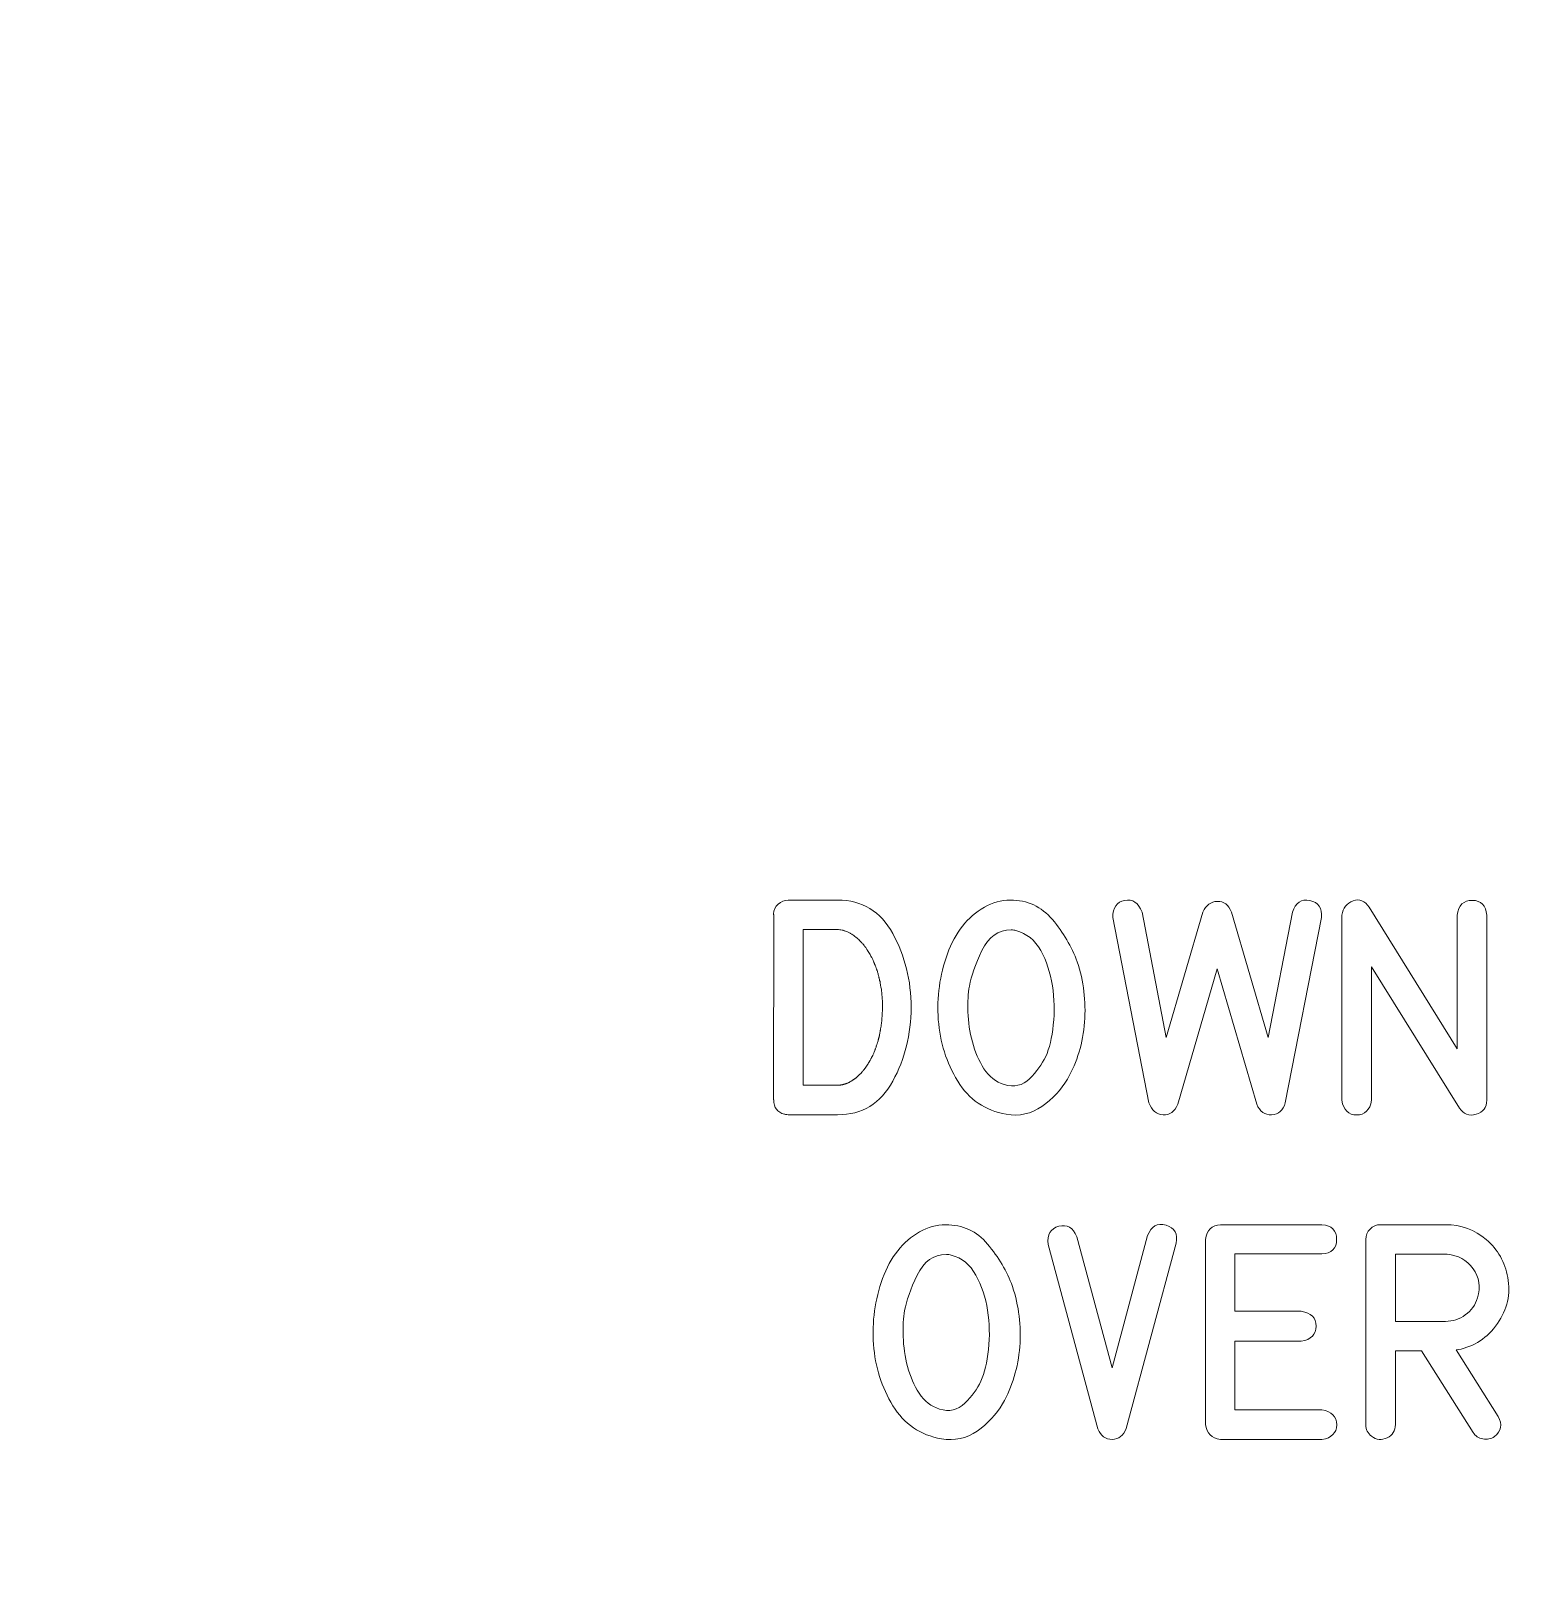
# Model space of a CAD drawing. Header units: millimetres. Extents: x -767 to 123, y -199 to 166.
# Drawn here: x -199.94 to -175.57, y 40.85 to 66.51 of the extents above; entities that cross this region are included whole.
import ezdxf

# ---------------------------------------------------------------- set-up
doc = ezdxf.new("R2010")
doc.units = ezdxf.units.MM
doc.header["$MEASUREMENT"] = 0
doc.layers.add('Cut', color=7, linetype='Continuous')
doc.layers.add('Engrave', color=7, linetype='Continuous', plot=False)

msp = doc.modelspace()

# ---------------------------------------------------------------- linework, layer by layer
at = {"layer": 'Cut', "color": 250, "lineweight": 9}
msp.add_open_spline([(-241.4198, -104.2661), (-241.4198, -104.2661), (-163.9194, -104.2661), (-163.9194, -104.2661), (-163.9194, -104.2661), (-163.3694, -104.2661), (-162.9194, -103.8161), (-162.9194, -103.2661), (-162.9194, -103.2661), (-162.9194, -103.2661), (-162.9194, -99.2698), (-162.9194, -99.2698), (-162.9194, -99.2698), (-162.9194, -99.2686), (-162.9194, -99.2673), (-162.9194, -99.2661), (-162.9194, -99.2661), (-162.9194, -95.9529), (-160.233, -93.2661), (-156.92, -93.2661), (-156.92, -93.2661), (-156.92, -93.2661), (-152.9193, -93.2661), (-152.9193, -93.2661), (-152.9193, -93.2661), (-152.3788, -93.2661), (-151.9348, -92.8314), (-151.9197, -92.2944), (-151.9197, -92.2944), (-151.9197, -92.2944), (-151.9197, 92.851), (-151.9197, 92.851), (-151.9197, 92.851), (-151.929, 93.3931), (-152.3752, 93.8339), (-152.9195, 93.8339), (-152.9195, 93.8339), (-152.9195, 93.8339), (-156.9202, 93.8339), (-156.9202, 93.8339), (-156.9202, 93.8339), (-160.2332, 93.8339), (-162.9196, 96.5207), (-162.9196, 99.8339), (-162.9196, 99.8339), (-162.9196, 99.8351), (-162.9196, 99.8364), (-162.9196, 99.8376), (-162.9196, 99.8376), (-162.9196, 99.8376), (-162.9196, 103.8339), (-162.9196, 103.8339), (-162.9196, 103.8339), (-162.9196, 104.3839), (-163.3696, 104.8339), (-163.9196, 104.8339), (-163.9196, 104.8339), (-163.9196, 104.8339), (-235.6707, 104.8339), (-235.6707, 104.8339), (-235.6707, 104.8339), (-235.6707, 104.8339), (-249.7831, 75.5521), (-249.7831, 75.5521), (-249.7831, 75.5521), (-250.0116, 75.0799), (-249.8319, 74.5112), (-249.3852, 74.2518), (-249.3852, 74.2518), (-249.3852, 74.2518), (-245.9261, 72.5781), (-245.9261, 72.5781), (-245.9261, 72.5781), (-243.8574, 71.6313), (-242.4199, 69.5429), (-242.42, 67.1193), (-242.42, 67.1193), (-242.419, 63.8066), (-245.1066, 61.1193), (-248.4201, 61.1193), (-248.4201, 61.1193), (-248.4201, 61.1193), (-252.4199, 61.1193), (-252.4199, 61.1193), (-252.4199, 61.1193), (-252.9699, 61.1193), (-253.4199, 60.6693), (-253.4199, 60.1193), (-253.4199, 60.1193), (-253.4199, 60.1193), (-253.4199, -92.2661), (-253.4199, -92.2661), (-253.4199, -92.2661), (-253.4199, -92.8161), (-252.9699, -93.2661), (-252.4199, -93.2661), (-252.4199, -93.2661), (-252.4199, -93.2661), (-248.4192, -93.2661), (-248.4192, -93.2661), (-248.4192, -93.2661), (-245.1062, -93.2661), (-242.4198, -95.9529), (-242.4198, -99.2661), (-242.4198, -99.2661), (-242.4198, -99.2673), (-242.4198, -99.2686), (-242.4198, -99.2698), (-242.4198, -99.2698), (-242.4198, -99.2698), (-242.4198, -103.2661), (-242.4198, -103.2661), (-242.4198, -103.2661), (-242.4198, -103.8161), (-241.9698, -104.2661), (-241.4198, -104.2661)], degree=3, knots=[0, 0, 0, 0, 0.0333333, 0.0333333, 0.0333333, 0.0333333, 0.0666667, 0.0666667, 0.0666667, 0.0666667, 0.1, 0.1, 0.1, 0.1, 0.1333333, 0.1333333, 0.1333333, 0.1333333, 0.1666667, 0.1666667, 0.1666667, 0.1666667, 0.2, 0.2, 0.2, 0.2, 0.2333333, 0.2333333, 0.2333333, 0.2333333, 0.2666667, 0.2666667, 0.2666667, 0.2666667, 0.3, 0.3, 0.3, 0.3, 0.3333333, 0.3333333, 0.3333333, 0.3333333, 0.3666667, 0.3666667, 0.3666667, 0.3666667, 0.4, 0.4, 0.4, 0.4, 0.4333333, 0.4333333, 0.4333333, 0.4333333, 0.4666667, 0.4666667, 0.4666667, 0.4666667, 0.5, 0.5, 0.5, 0.5, 0.5333333, 0.5333333, 0.5333333, 0.5333333, 0.5666667, 0.5666667, 0.5666667, 0.5666667, 0.6, 0.6, 0.6, 0.6, 0.6333333, 0.6333333, 0.6333333, 0.6333333, 0.6666667, 0.6666667, 0.6666667, 0.6666667, 0.7, 0.7, 0.7, 0.7, 0.7333333, 0.7333333, 0.7333333, 0.7333333, 0.7666667, 0.7666667, 0.7666667, 0.7666667, 0.8, 0.8, 0.8, 0.8, 0.8333333, 0.8333333, 0.8333333, 0.8333333, 0.8666667, 0.8666667, 0.8666667, 0.8666667, 0.9, 0.9, 0.9, 0.9, 0.9333333, 0.9333333, 0.9333333, 0.9333333, 1, 1, 1, 1], dxfattribs=at)
at = {"layer": 'Engrave', "color": 240, "lineweight": 9}
for points, knots in [([(-187.4958, 52.234), (-187.4958, 52.234), (-186.6845, 52.234), (-186.6845, 52.234), (-186.6845, 52.234), (-186.2811, 52.234), (-185.9795, 52.0506), (-185.7784, 51.6831), (-185.7784, 51.6831), (-185.5774, 51.3156), (-185.4768, 50.9111), (-185.4768, 50.4701), (-185.4768, 50.4701), (-185.4768, 50.0292), (-185.5779, 49.6253), (-185.779, 49.2578), (-185.779, 49.2578), (-185.9807, 48.8903), (-186.2823, 48.7063), (-186.6845, 48.7063), (-186.6845, 48.7063), (-186.6845, 48.7063), (-187.4958, 48.7063), (-187.4958, 48.7063), (-187.4958, 48.7063), (-187.4958, 48.7063), (-187.4923, 48.7063), (-187.4923, 48.7063), (-187.4923, 48.7063), (-187.4923, 48.7063), (-187.4958, 48.7063), (-187.4958, 48.7063), (-187.4958, 48.7063), (-187.5335, 48.7122), (-187.554, 48.7157), (-187.5576, 48.7169), (-187.5576, 48.7169), (-187.6769, 48.7451), (-187.7363, 48.8233), (-187.7351, 48.9509), (-187.7351, 48.9509), (-187.7351, 48.9509), (-187.7369, 48.9509), (-187.7369, 48.9509), (-187.7369, 48.9509), (-187.7369, 48.9509), (-187.7351, 51.9929), (-187.7351, 51.9929), (-187.7351, 51.9929), (-187.7363, 51.9965), (-187.7369, 52.0012), (-187.7369, 52.0065), (-187.7369, 52.0065), (-187.7334, 52.07), (-187.7087, 52.1235), (-187.6622, 52.1676), (-187.6622, 52.1676), (-187.6152, 52.2117), (-187.5593, 52.234), (-187.4941, 52.234), (-187.4941, 52.234), (-187.4941, 52.234), (-187.4958, 52.234), (-187.4958, 52.234)], [0, 0, 0, 0, 0.0588235, 0.0588235, 0.0588235, 0.0588235, 0.1176471, 0.1176471, 0.1176471, 0.1176471, 0.1764706, 0.1764706, 0.1764706, 0.1764706, 0.2352941, 0.2352941, 0.2352941, 0.2352941, 0.2941176, 0.2941176, 0.2941176, 0.2941176, 0.3529412, 0.3529412, 0.3529412, 0.3529412, 0.4117647, 0.4117647, 0.4117647, 0.4117647, 0.4705882, 0.4705882, 0.4705882, 0.4705882, 0.5294118, 0.5294118, 0.5294118, 0.5294118, 0.5882353, 0.5882353, 0.5882353, 0.5882353, 0.6470588, 0.6470588, 0.6470588, 0.6470588, 0.7058824, 0.7058824, 0.7058824, 0.7058824, 0.7647059, 0.7647059, 0.7647059, 0.7647059, 0.8235294, 0.8235294, 0.8235294, 0.8235294, 0.8823529, 0.8823529, 0.8823529, 0.8823529, 1, 1, 1, 1]), ([(-182.7464, 51.2192), (-182.6411, 50.9011), (-182.6011, 50.5713), (-182.627, 50.2291), (-182.627, 50.2291), (-182.6529, 49.8869), (-182.7469, 49.5747), (-182.9086, 49.2919), (-182.9086, 49.2919), (-183.0109, 49.1161), (-183.1503, 48.9668), (-183.3273, 48.8439), (-183.3273, 48.8439), (-183.5042, 48.721), (-183.6994, 48.6781), (-183.9129, 48.7151), (-183.9129, 48.7151), (-184.2609, 48.7757), (-184.5273, 48.9574), (-184.7119, 49.259), (-184.7119, 49.259), (-184.8971, 49.5612), (-185.0029, 49.8975), (-185.03, 50.2679), (-185.03, 50.2679), (-185.057, 50.6383), (-185.007, 50.9987), (-184.88, 51.3503), (-184.88, 51.3503), (-184.753, 51.7019), (-184.5508, 51.9571), (-184.2727, 52.117), (-184.2727, 52.117), (-184.1374, 52.1952), (-183.9952, 52.234), (-183.8476, 52.234), (-183.8476, 52.234), (-183.5648, 52.234), (-183.3343, 52.1276), (-183.155, 51.9147), (-183.155, 51.9147), (-182.9757, 51.7013), (-182.8398, 51.4697), (-182.7464, 51.2192)], [0, 0, 0, 0, 0.0833333, 0.0833333, 0.0833333, 0.0833333, 0.1666667, 0.1666667, 0.1666667, 0.1666667, 0.25, 0.25, 0.25, 0.25, 0.3333333, 0.3333333, 0.3333333, 0.3333333, 0.4166667, 0.4166667, 0.4166667, 0.4166667, 0.5, 0.5, 0.5, 0.5, 0.5833333, 0.5833333, 0.5833333, 0.5833333, 0.6666667, 0.6666667, 0.6666667, 0.6666667, 0.75, 0.75, 0.75, 0.75, 0.8333333, 0.8333333, 0.8333333, 0.8333333, 1, 1, 1, 1]), ([(-180.2147, 52.0376), (-180.2147, 52.0376), (-179.6114, 49.9774), (-179.6114, 49.9774), (-179.6114, 49.9774), (-179.6114, 49.9774), (-179.2087, 52.0376), (-179.2087, 52.0376), (-179.2087, 52.0376), (-179.1605, 52.1928), (-179.0658, 52.2558), (-178.9253, 52.2269), (-178.9253, 52.2269), (-178.7842, 52.1981), (-178.7201, 52.1047), (-178.7313, 51.9465), (-178.7313, 51.9465), (-178.7313, 51.9465), (-179.3274, 48.9044), (-179.3274, 48.9044), (-179.3274, 48.9044), (-179.3639, 48.7769), (-179.4392, 48.711), (-179.552, 48.7063), (-179.552, 48.7063), (-179.6649, 48.7016), (-179.7472, 48.7598), (-179.7978, 48.8803), (-179.7978, 48.8803), (-179.7978, 48.8803), (-180.4487, 51.1022), (-180.4487, 51.1022), (-180.4487, 51.1022), (-180.4487, 51.1022), (-181.0948, 48.8803), (-181.0948, 48.8803), (-181.0948, 48.8803), (-181.1471, 48.7563), (-181.2283, 48.6981), (-181.3376, 48.7063), (-181.3376, 48.7063), (-181.4464, 48.7145), (-181.5234, 48.7804), (-181.5681, 48.9044), (-181.5681, 48.9044), (-181.5681, 48.9044), (-182.1643, 51.9465), (-182.1643, 51.9465), (-182.1643, 51.9465), (-182.1643, 52.1105), (-182.099, 52.2052), (-181.9679, 52.2299), (-181.9679, 52.2299), (-181.8368, 52.2546), (-181.7416, 52.1905), (-181.6822, 52.0376), (-181.6822, 52.0376), (-181.6822, 52.0376), (-181.2841, 49.9739), (-181.2841, 49.9739), (-181.2841, 49.9739), (-181.2841, 49.9739), (-180.6815, 52.0376), (-180.6815, 52.0376), (-180.6815, 52.0376), (-180.6321, 52.1511), (-180.5527, 52.2099), (-180.4445, 52.2134), (-180.4445, 52.2134), (-180.3358, 52.2169), (-180.2593, 52.1582), (-180.2147, 52.0376)], [0, 0, 0, 0, 0.0526316, 0.0526316, 0.0526316, 0.0526316, 0.1052632, 0.1052632, 0.1052632, 0.1052632, 0.1578947, 0.1578947, 0.1578947, 0.1578947, 0.2105263, 0.2105263, 0.2105263, 0.2105263, 0.2631579, 0.2631579, 0.2631579, 0.2631579, 0.3157895, 0.3157895, 0.3157895, 0.3157895, 0.3684211, 0.3684211, 0.3684211, 0.3684211, 0.4210526, 0.4210526, 0.4210526, 0.4210526, 0.4736842, 0.4736842, 0.4736842, 0.4736842, 0.5263158, 0.5263158, 0.5263158, 0.5263158, 0.5789474, 0.5789474, 0.5789474, 0.5789474, 0.6315789, 0.6315789, 0.6315789, 0.6315789, 0.6842105, 0.6842105, 0.6842105, 0.6842105, 0.7368421, 0.7368421, 0.7368421, 0.7368421, 0.7894737, 0.7894737, 0.7894737, 0.7894737, 0.8421053, 0.8421053, 0.8421053, 0.8421053, 0.8947368, 0.8947368, 0.8947368, 0.8947368, 1, 1, 1, 1]), ([(-176.0185, 48.9438), (-176.0185, 48.8233), (-176.0767, 48.7469), (-176.1931, 48.7139), (-176.1931, 48.7139), (-176.3101, 48.6816), (-176.4, 48.7157), (-176.4647, 48.8168), (-176.4647, 48.8168), (-176.4647, 48.8168), (-177.9117, 51.1369), (-177.9117, 51.1369), (-177.9117, 51.1369), (-177.9117, 51.1369), (-177.9117, 48.9438), (-177.9117, 48.9438), (-177.9117, 48.9438), (-177.9369, 48.7833), (-178.0181, 48.7028), (-178.1551, 48.7028), (-178.1551, 48.7028), (-178.2926, 48.7028), (-178.3732, 48.7833), (-178.3973, 48.9438), (-178.3973, 48.9438), (-178.3973, 48.9438), (-178.3973, 51.9859), (-178.3973, 51.9859), (-178.3973, 51.9859), (-178.3802, 52.1052), (-178.3191, 52.184), (-178.2139, 52.2222), (-178.2139, 52.2222), (-178.1086, 52.2599), (-178.021, 52.224), (-177.951, 52.1152), (-177.951, 52.1152), (-177.951, 52.1152), (-176.5041, 49.7917), (-176.5041, 49.7917), (-176.5041, 49.7917), (-176.5041, 49.7917), (-176.5041, 51.9859), (-176.5041, 51.9859), (-176.5041, 51.9859), (-176.4823, 52.1499), (-176.3989, 52.2316), (-176.2536, 52.2299), (-176.2536, 52.2299), (-176.1084, 52.2281), (-176.0302, 52.147), (-176.0185, 51.9859), (-176.0185, 51.9859), (-176.0185, 51.9859), (-176.0185, 48.9438), (-176.0185, 48.9438)], [0, 0, 0, 0, 0.0666667, 0.0666667, 0.0666667, 0.0666667, 0.1333333, 0.1333333, 0.1333333, 0.1333333, 0.2, 0.2, 0.2, 0.2, 0.2666667, 0.2666667, 0.2666667, 0.2666667, 0.3333333, 0.3333333, 0.3333333, 0.3333333, 0.4, 0.4, 0.4, 0.4, 0.4666667, 0.4666667, 0.4666667, 0.4666667, 0.5333333, 0.5333333, 0.5333333, 0.5333333, 0.6, 0.6, 0.6, 0.6, 0.6666667, 0.6666667, 0.6666667, 0.6666667, 0.7333333, 0.7333333, 0.7333333, 0.7333333, 0.8, 0.8, 0.8, 0.8, 0.8666667, 0.8666667, 0.8666667, 0.8666667, 1, 1, 1, 1]), ([(-186.6845, 49.1919), (-186.6821, 49.1919), (-186.6798, 49.1919), (-186.6774, 49.1919), (-186.6774, 49.1919), (-186.6751, 49.1919), (-186.6721, 49.1919), (-186.6692, 49.1919), (-186.6692, 49.1919), (-186.6668, 49.1919), (-186.6645, 49.1925), (-186.6627, 49.1931), (-186.6627, 49.1931), (-186.661, 49.1937), (-186.6586, 49.1937), (-186.6551, 49.1937), (-186.6551, 49.1937), (-186.6527, 49.1937), (-186.6504, 49.1943), (-186.6474, 49.1949), (-186.6474, 49.1949), (-186.6445, 49.1955), (-186.6415, 49.1955), (-186.638, 49.1955), (-186.638, 49.1955), (-186.6357, 49.1955), (-186.6333, 49.1961), (-186.631, 49.1961), (-186.631, 49.1961), (-186.6286, 49.1967), (-186.6257, 49.1972), (-186.6221, 49.1972), (-186.6221, 49.1972), (-186.6204, 49.1972), (-186.618, 49.1972), (-186.6157, 49.1978), (-186.6157, 49.1978), (-186.6133, 49.1984), (-186.6104, 49.199), (-186.6069, 49.199), (-186.6069, 49.199), (-186.6022, 49.2014), (-186.5975, 49.2025), (-186.5933, 49.2025), (-186.5933, 49.2025), (-186.591, 49.2025), (-186.5886, 49.2031), (-186.5863, 49.2049), (-186.5863, 49.2049), (-186.5839, 49.2066), (-186.581, 49.2084), (-186.5775, 49.209), (-186.5775, 49.209), (-186.5751, 49.209), (-186.5728, 49.2096), (-186.5698, 49.2102), (-186.5698, 49.2102), (-186.5669, 49.2108), (-186.5639, 49.2113), (-186.5604, 49.2125), (-186.5604, 49.2125), (-186.5581, 49.2125), (-186.5557, 49.2131), (-186.5534, 49.2143), (-186.5534, 49.2143), (-186.551, 49.2155), (-186.5487, 49.2166), (-186.5451, 49.2178), (-186.5451, 49.2178), (-186.5381, 49.2202), (-186.5328, 49.2225), (-186.5293, 49.2249), (-186.5293, 49.2249), (-186.5087, 49.2319), (-186.5028, 49.2337), (-186.5122, 49.2319), (-186.5122, 49.2319), (-186.5098, 49.2319), (-186.5075, 49.2325), (-186.5051, 49.2343), (-186.5051, 49.2343), (-186.5028, 49.236), (-186.4999, 49.2372), (-186.4969, 49.2384), (-186.4969, 49.2384), (-186.4863, 49.2455), (-186.4816, 49.2484), (-186.4828, 49.2472), (-186.4828, 49.2472), (-186.4716, 49.2531), (-186.4658, 49.256), (-186.4658, 49.256), (-186.4658, 49.256), (-186.4634, 49.2572), (-186.461, 49.2584), (-186.4587, 49.2601), (-186.4587, 49.2601), (-186.4563, 49.2619), (-186.4534, 49.2637), (-186.4499, 49.266), (-186.4499, 49.266), (-186.4399, 49.2731), (-186.4346, 49.2766), (-186.4346, 49.2766), (-186.4346, 49.2766), (-186.4322, 49.2778), (-186.4299, 49.279), (-186.4269, 49.2807), (-186.4269, 49.2807), (-186.424, 49.2825), (-186.4211, 49.2843), (-186.4175, 49.2866), (-186.4175, 49.2866), (-186.4152, 49.2878), (-186.4128, 49.2895), (-186.4105, 49.2919), (-186.4105, 49.2919), (-186.4081, 49.2942), (-186.4052, 49.2966), (-186.4017, 49.299), (-186.4017, 49.299), (-186.3999, 49.3001), (-186.3975, 49.3013), (-186.3952, 49.3031), (-186.3952, 49.3031), (-186.3928, 49.3048), (-186.3899, 49.3072), (-186.3864, 49.3089), (-186.3864, 49.3089), (-186.384, 49.3113), (-186.3781, 49.316), (-186.3693, 49.3231), (-186.3693, 49.3231), (-186.3599, 49.3325), (-186.3552, 49.3366), (-186.3552, 49.3366), (-186.3552, 49.3366), (-186.3529, 49.3389), (-186.3511, 49.3413), (-186.3488, 49.3436), (-186.3488, 49.3436), (-186.3464, 49.346), (-186.3435, 49.3489), (-186.3399, 49.3525), (-186.3399, 49.3525), (-186.3376, 49.3548), (-186.3352, 49.3566), (-186.3329, 49.3589), (-186.3329, 49.3589), (-186.3305, 49.3613), (-186.3282, 49.3642), (-186.3246, 49.3677), (-186.3246, 49.3677), (-186.3211, 49.3701), (-186.3158, 49.3748), (-186.3088, 49.3813), (-186.3088, 49.3813), (-186.3064, 49.3836), (-186.3041, 49.386), (-186.3023, 49.3883), (-186.3023, 49.3883), (-186.3, 49.3907), (-186.297, 49.3936), (-186.2935, 49.3971), (-186.2935, 49.3971), (-186.2911, 49.3995), (-186.2888, 49.4018), (-186.2864, 49.4048), (-186.2864, 49.4048), (-186.2841, 49.4077), (-186.2811, 49.4107), (-186.2782, 49.4142), (-186.2782, 49.4142), (-186.2641, 49.4324), (-186.2594, 49.4383), (-186.2641, 49.4312), (-186.2641, 49.4312), (-186.2559, 49.4395), (-186.2512, 49.4459), (-186.2488, 49.4506), (-186.2488, 49.4506), (-186.2382, 49.4642), (-186.2335, 49.4706), (-186.2347, 49.4695), (-186.2347, 49.4695), (-186.2323, 49.473), (-186.23, 49.4759), (-186.2282, 49.4789), (-186.2282, 49.4789), (-186.2259, 49.4818), (-186.2229, 49.4847), (-186.2194, 49.4883), (-186.2194, 49.4883), (-186.217, 49.4918), (-186.2153, 49.4953), (-186.2135, 49.4989), (-186.2135, 49.4989), (-186.2118, 49.5024), (-186.2088, 49.5053), (-186.2059, 49.5089), (-186.2059, 49.5089), (-186.2047, 49.5124), (-186.2024, 49.5159), (-186.1994, 49.52), (-186.1994, 49.52), (-186.1965, 49.5241), (-186.1941, 49.5277), (-186.1918, 49.5312), (-186.1918, 49.5312), (-186.1847, 49.5406), (-186.1806, 49.5477), (-186.1782, 49.5524), (-186.1782, 49.5524), (-186.1759, 49.5553), (-186.1735, 49.5594), (-186.1718, 49.5635), (-186.1718, 49.5635), (-186.17, 49.5671), (-186.1677, 49.5712), (-186.1641, 49.5747), (-186.1641, 49.5747), (-186.1618, 49.5776), (-186.16, 49.5818), (-186.1583, 49.5859), (-186.1583, 49.5859), (-186.1565, 49.5894), (-186.1541, 49.5935), (-186.1506, 49.597), (-186.1506, 49.597), (-186.1483, 49.6023), (-186.1447, 49.61), (-186.14, 49.6194), (-186.14, 49.6194), (-186.1377, 49.6229), (-186.1359, 49.6264), (-186.1341, 49.6311), (-186.1341, 49.6311), (-186.1324, 49.6358), (-186.13, 49.6406), (-186.1265, 49.6453), (-186.1265, 49.6453), (-186.1242, 49.6488), (-186.1218, 49.6523), (-186.12, 49.6564), (-186.12, 49.6564), (-186.1189, 49.6605), (-186.1159, 49.6647), (-186.1124, 49.6694), (-186.1124, 49.6694), (-186.1112, 49.6729), (-186.11, 49.6764), (-186.1083, 49.6811), (-186.1083, 49.6811), (-186.1065, 49.6858), (-186.1048, 49.6905), (-186.1024, 49.6952), (-186.1024, 49.6952), (-186.0989, 49.7005), (-186.0948, 49.7093), (-186.0901, 49.7211), (-186.0901, 49.7211), (-186.0789, 49.7493), (-186.0748, 49.7587), (-186.0783, 49.7481), (-186.0783, 49.7481), (-186.0771, 49.7517), (-186.0754, 49.7564), (-186.0736, 49.7611), (-186.0736, 49.7611), (-186.0718, 49.7664), (-186.0701, 49.7717), (-186.0677, 49.7758), (-186.0677, 49.7758), (-186.0665, 49.7805), (-186.0654, 49.7852), (-186.0636, 49.7899), (-186.0636, 49.7899), (-186.0618, 49.7946), (-186.0595, 49.7993), (-186.0577, 49.8052), (-186.0577, 49.8052), (-186.0542, 49.8158), (-186.0512, 49.8246), (-186.0489, 49.8328), (-186.0489, 49.8328), (-186.0477, 49.8375), (-186.0465, 49.8422), (-186.0448, 49.8469), (-186.0448, 49.8469), (-186.043, 49.851), (-186.0407, 49.8563), (-186.0383, 49.8622), (-186.0383, 49.8622), (-186.043, 49.8505), (-186.0401, 49.8604), (-186.0301, 49.8916), (-186.0301, 49.8916), (-186.0277, 49.8969), (-186.0242, 49.9069), (-186.0195, 49.9204), (-186.0195, 49.9204), (-186.0195, 49.9251), (-186.0189, 49.9304), (-186.0171, 49.9351), (-186.0171, 49.9351), (-186.0154, 49.9404), (-186.0136, 49.9457), (-186.0124, 49.9516), (-186.0124, 49.9516), (-186.0113, 49.9563), (-186.0101, 49.961), (-186.0089, 49.9663), (-186.0089, 49.9663), (-186.0083, 49.9716), (-186.0066, 49.9769), (-186.0042, 49.9827), (-186.0042, 49.9827), (-186.0042, 49.9863), (-186.003, 49.9904), (-186.0013, 49.9957), (-186.0013, 49.9957), (-185.9995, 50.001), (-185.9983, 50.0063), (-185.9972, 50.0121), (-185.9972, 50.0121), (-185.996, 50.0198), (-185.9942, 50.031), (-185.9919, 50.0445), (-185.9919, 50.0445), (-185.9919, 50.0492), (-185.9913, 50.0539), (-185.9895, 50.0592), (-185.9895, 50.0592), (-185.9877, 50.0645), (-185.986, 50.0698), (-185.9854, 50.0756), (-185.9854, 50.0756), (-185.9854, 50.0803), (-185.9848, 50.085), (-185.9836, 50.0903), (-185.9836, 50.0903), (-185.9825, 50.0956), (-185.9813, 50.1009), (-185.9801, 50.1068), (-185.9801, 50.1068), (-185.9789, 50.115), (-185.9772, 50.1256), (-185.9748, 50.1397), (-185.9748, 50.1397), (-185.9748, 50.1438), (-185.9736, 50.1491), (-185.9719, 50.155), (-185.9719, 50.155), (-185.9707, 50.1609), (-185.9689, 50.1662), (-185.9678, 50.1721), (-185.9678, 50.1721), (-185.9678, 50.1803), (-185.9666, 50.1909), (-185.9642, 50.205), (-185.9642, 50.205), (-185.9642, 50.2097), (-185.9642, 50.2144), (-185.9636, 50.2197), (-185.9636, 50.2197), (-185.9631, 50.225), (-185.9619, 50.2309), (-185.9607, 50.2373), (-185.9607, 50.2373), (-185.9589, 50.2514), (-185.9578, 50.262), (-185.9578, 50.2702), (-185.9578, 50.2702), (-185.9566, 50.2785), (-185.956, 50.2891), (-185.956, 50.3032), (-185.956, 50.3032), (-185.9548, 50.3114), (-185.9542, 50.3226), (-185.9542, 50.3373), (-185.9542, 50.3373), (-185.9531, 50.3455), (-185.9525, 50.3567), (-185.9525, 50.3702), (-185.9525, 50.3702), (-185.9525, 50.3761), (-185.9519, 50.3814), (-185.9513, 50.3867), (-185.9513, 50.3867), (-185.9507, 50.392), (-185.9501, 50.3978), (-185.9489, 50.4049), (-185.9489, 50.4049), (-185.9489, 50.4096), (-185.9484, 50.4143), (-185.9478, 50.4196), (-185.9478, 50.4196), (-185.9478, 50.4243), (-185.9472, 50.4308), (-185.9472, 50.4372), (-185.9472, 50.4372), (-185.9472, 50.4419), (-185.9472, 50.4472), (-185.9472, 50.4531), (-185.9472, 50.4531), (-185.9472, 50.4584), (-185.9472, 50.4643), (-185.9472, 50.4701), (-185.9472, 50.4701), (-185.9472, 50.476), (-185.9472, 50.4813), (-185.9472, 50.4866), (-185.9472, 50.4866), (-185.9472, 50.4919), (-185.9472, 50.4972), (-185.9472, 50.5031), (-185.9472, 50.5031), (-185.9472, 50.5084), (-185.9478, 50.5142), (-185.9478, 50.5189), (-185.9478, 50.5189), (-185.9484, 50.5242), (-185.9489, 50.5307), (-185.9489, 50.5372), (-185.9489, 50.5372), (-185.9489, 50.5419), (-185.9489, 50.5472), (-185.9489, 50.5531), (-185.9489, 50.5531), (-185.9489, 50.5583), (-185.9489, 50.5642), (-185.9489, 50.5701), (-185.9489, 50.5701), (-185.9489, 50.5772), (-185.9501, 50.5883), (-185.9525, 50.6048), (-185.9525, 50.6048), (-185.9525, 50.6183), (-185.9531, 50.6289), (-185.9542, 50.6354), (-185.9542, 50.6354), (-185.9542, 50.6436), (-185.9554, 50.6554), (-185.9578, 50.6718), (-185.9578, 50.6718), (-185.9578, 50.6853), (-185.9584, 50.6959), (-185.9595, 50.703), (-185.9595, 50.703), (-185.9595, 50.7106), (-185.9601, 50.7218), (-185.9625, 50.7353), (-185.9625, 50.7353), (-185.9636, 50.74), (-185.9648, 50.7453), (-185.9654, 50.7512), (-185.9654, 50.7512), (-185.966, 50.7565), (-185.966, 50.7624), (-185.966, 50.7682), (-185.966, 50.7682), (-185.9683, 50.7818), (-185.9707, 50.7929), (-185.9731, 50.8012), (-185.9731, 50.8012), (-185.9742, 50.8053), (-185.9754, 50.8106), (-185.9766, 50.8153), (-185.9766, 50.8153), (-185.9778, 50.8206), (-185.9783, 50.8259), (-185.9783, 50.8317), (-185.9783, 50.8317), (-185.9795, 50.84), (-185.9813, 50.8506), (-185.9836, 50.8647), (-185.9836, 50.8647), (-185.9848, 50.8729), (-185.986, 50.8835), (-185.9883, 50.8976), (-185.9883, 50.8976), (-185.993, 50.9111), (-185.996, 50.9217), (-185.9972, 50.9282), (-185.9972, 50.9282), (-185.9995, 50.9423), (-186.0013, 50.9517), (-186.0024, 50.9576), (-186.0024, 50.9576), (-186.0048, 50.9623), (-186.0066, 50.967), (-186.0077, 50.9723), (-186.0077, 50.9723), (-186.0089, 50.9776), (-186.0095, 50.9828), (-186.0107, 50.9887), (-186.0107, 50.9887), (-186.0119, 50.9934), (-186.0136, 50.9981), (-186.016, 51.0034), (-186.016, 51.0034), (-186.0183, 51.0087), (-186.0195, 51.014), (-186.0195, 51.0199), (-186.0195, 51.0199), (-186.0301, 51.0505), (-186.033, 51.0605), (-186.0283, 51.0487), (-186.0283, 51.0487), (-186.0307, 51.0569), (-186.033, 51.0669), (-186.0365, 51.0781), (-186.0365, 51.0781), (-186.0389, 51.0816), (-186.0413, 51.0857), (-186.043, 51.091), (-186.043, 51.091), (-186.0448, 51.0963), (-186.046, 51.101), (-186.0471, 51.1057), (-186.0471, 51.1057), (-186.0483, 51.1093), (-186.0518, 51.1192), (-186.0577, 51.1351), (-186.0577, 51.1351), (-186.0618, 51.1463), (-186.0654, 51.1557), (-186.0677, 51.1628), (-186.0677, 51.1628), (-186.0701, 51.1663), (-186.0718, 51.1704), (-186.0736, 51.1757), (-186.0736, 51.1757), (-186.0754, 51.181), (-186.0771, 51.1857), (-186.0783, 51.1904), (-186.0783, 51.1904), (-186.0806, 51.1933), (-186.083, 51.1974), (-186.0848, 51.2021), (-186.0848, 51.2021), (-186.0871, 51.2069), (-186.0889, 51.2116), (-186.0901, 51.2163), (-186.0901, 51.2163), (-186.0948, 51.2274), (-186.0989, 51.2362), (-186.1024, 51.2421), (-186.1024, 51.2421), (-186.1071, 51.2533), (-186.11, 51.2615), (-186.1124, 51.2662), (-186.1124, 51.2662), (-186.1171, 51.2774), (-186.1212, 51.2862), (-186.1247, 51.2915), (-186.1247, 51.2915), (-186.1271, 51.295), (-186.1294, 51.2992), (-186.1312, 51.3033), (-186.1312, 51.3033), (-186.1336, 51.3068), (-186.1353, 51.3109), (-186.1365, 51.3144), (-186.1365, 51.3144), (-186.1436, 51.3256), (-186.1483, 51.3338), (-186.1506, 51.3386), (-186.1506, 51.3386), (-186.1606, 51.3544), (-186.1653, 51.3621), (-186.1641, 51.3609), (-186.1641, 51.3609), (-186.1677, 51.3644), (-186.17, 51.3679), (-186.1718, 51.3721), (-186.1718, 51.3721), (-186.1735, 51.3762), (-186.1759, 51.3797), (-186.1782, 51.3832), (-186.1782, 51.3832), (-186.1806, 51.3879), (-186.1847, 51.3944), (-186.1918, 51.4038), (-186.1918, 51.4038), (-186.1941, 51.4073), (-186.1965, 51.4109), (-186.1988, 51.4138), (-186.1988, 51.4138), (-186.2012, 51.4173), (-186.2029, 51.4209), (-186.2041, 51.4244), (-186.2041, 51.4244), (-186.2094, 51.435), (-186.2194, 51.4479), (-186.2329, 51.4638), (-186.2329, 51.4638), (-186.2353, 51.4661), (-186.2447, 51.4791), (-186.2606, 51.502), (-186.2606, 51.502), (-186.2747, 51.5179), (-186.2847, 51.5296), (-186.2917, 51.5367), (-186.2917, 51.5367), (-186.2988, 51.5443), (-186.3088, 51.5555), (-186.3229, 51.569), (-186.3229, 51.569), (-186.3317, 51.5796), (-186.3417, 51.589), (-186.3523, 51.5984), (-186.3523, 51.5984), (-186.3599, 51.6043), (-186.3711, 51.6125), (-186.3846, 51.6243), (-186.3846, 51.6243), (-186.3964, 51.6337), (-186.407, 51.6419), (-186.4175, 51.6502), (-186.4175, 51.6502), (-186.444, 51.6672), (-186.4546, 51.6749), (-186.4499, 51.6725), (-186.4499, 51.6725), (-186.4734, 51.686), (-186.4834, 51.6925), (-186.481, 51.6913), (-186.481, 51.6913), (-186.481, 51.6913), (-186.4916, 51.6966), (-186.5122, 51.7072), (-186.5122, 51.7072), (-186.5169, 51.709), (-186.5275, 51.7131), (-186.5451, 51.719), (-186.5451, 51.719), (-186.5598, 51.7248), (-186.571, 51.729), (-186.5775, 51.7313), (-186.5775, 51.7313), (-186.5833, 51.7319), (-186.5886, 51.7337), (-186.5933, 51.7354), (-186.5933, 51.7354), (-186.5975, 51.7372), (-186.6022, 51.7389), (-186.6069, 51.7413), (-186.6069, 51.7413), (-186.6274, 51.7448), (-186.638, 51.7466), (-186.638, 51.7466), (-186.638, 51.7466), (-186.6451, 51.7478), (-186.6551, 51.7484), (-186.6692, 51.7484), (-186.6692, 51.7484), (-186.6721, 51.7484), (-186.6751, 51.7484), (-186.6774, 51.7484), (-186.6774, 51.7484), (-186.6798, 51.7484), (-186.6821, 51.7484), (-186.6845, 51.7484), (-186.6845, 51.7484), (-186.6845, 51.7484), (-187.253, 51.7484), (-187.253, 51.7484), (-187.253, 51.7484), (-187.253, 51.7484), (-187.253, 49.1919), (-187.253, 49.1919), (-187.253, 49.1919), (-187.253, 49.1919), (-187.253, 49.1919), (-187.253, 49.1919), (-187.253, 49.1919), (-187.253, 49.1919), (-186.6845, 49.1919), (-186.6845, 49.1919)], [0, 0, 0, 0, 0.005848, 0.005848, 0.005848, 0.005848, 0.0116959, 0.0116959, 0.0116959, 0.0116959, 0.0175439, 0.0175439, 0.0175439, 0.0175439, 0.0233918, 0.0233918, 0.0233918, 0.0233918, 0.0292398, 0.0292398, 0.0292398, 0.0292398, 0.0350877, 0.0350877, 0.0350877, 0.0350877, 0.0409357, 0.0409357, 0.0409357, 0.0409357, 0.0467836, 0.0467836, 0.0467836, 0.0467836, 0.0526316, 0.0526316, 0.0526316, 0.0526316, 0.0584795, 0.0584795, 0.0584795, 0.0584795, 0.0643275, 0.0643275, 0.0643275, 0.0643275, 0.0701754, 0.0701754, 0.0701754, 0.0701754, 0.0760234, 0.0760234, 0.0760234, 0.0760234, 0.0818713, 0.0818713, 0.0818713, 0.0818713, 0.0877193, 0.0877193, 0.0877193, 0.0877193, 0.0935673, 0.0935673, 0.0935673, 0.0935673, 0.0994152, 0.0994152, 0.0994152, 0.0994152, 0.1052632, 0.1052632, 0.1052632, 0.1052632, 0.1111111, 0.1111111, 0.1111111, 0.1111111, 0.1169591, 0.1169591, 0.1169591, 0.1169591, 0.122807, 0.122807, 0.122807, 0.122807, 0.128655, 0.128655, 0.128655, 0.128655, 0.1345029, 0.1345029, 0.1345029, 0.1345029, 0.1403509, 0.1403509, 0.1403509, 0.1403509, 0.1461988, 0.1461988, 0.1461988, 0.1461988, 0.1520468, 0.1520468, 0.1520468, 0.1520468, 0.1578947, 0.1578947, 0.1578947, 0.1578947, 0.1637427, 0.1637427, 0.1637427, 0.1637427, 0.1695906, 0.1695906, 0.1695906, 0.1695906, 0.1754386, 0.1754386, 0.1754386, 0.1754386, 0.1812865, 0.1812865, 0.1812865, 0.1812865, 0.1871345, 0.1871345, 0.1871345, 0.1871345, 0.1929825, 0.1929825, 0.1929825, 0.1929825, 0.1988304, 0.1988304, 0.1988304, 0.1988304, 0.2046784, 0.2046784, 0.2046784, 0.2046784, 0.2105263, 0.2105263, 0.2105263, 0.2105263, 0.2163743, 0.2163743, 0.2163743, 0.2163743, 0.2222222, 0.2222222, 0.2222222, 0.2222222, 0.2280702, 0.2280702, 0.2280702, 0.2280702, 0.2339181, 0.2339181, 0.2339181, 0.2339181, 0.2397661, 0.2397661, 0.2397661, 0.2397661, 0.245614, 0.245614, 0.245614, 0.245614, 0.251462, 0.251462, 0.251462, 0.251462, 0.2573099, 0.2573099, 0.2573099, 0.2573099, 0.2631579, 0.2631579, 0.2631579, 0.2631579, 0.2690058, 0.2690058, 0.2690058, 0.2690058, 0.2748538, 0.2748538, 0.2748538, 0.2748538, 0.2807018, 0.2807018, 0.2807018, 0.2807018, 0.2865497, 0.2865497, 0.2865497, 0.2865497, 0.2923977, 0.2923977, 0.2923977, 0.2923977, 0.2982456, 0.2982456, 0.2982456, 0.2982456, 0.3040936, 0.3040936, 0.3040936, 0.3040936, 0.3099415, 0.3099415, 0.3099415, 0.3099415, 0.3157895, 0.3157895, 0.3157895, 0.3157895, 0.3216374, 0.3216374, 0.3216374, 0.3216374, 0.3274854, 0.3274854, 0.3274854, 0.3274854, 0.3333333, 0.3333333, 0.3333333, 0.3333333, 0.3391813, 0.3391813, 0.3391813, 0.3391813, 0.3450292, 0.3450292, 0.3450292, 0.3450292, 0.3508772, 0.3508772, 0.3508772, 0.3508772, 0.3567251, 0.3567251, 0.3567251, 0.3567251, 0.3625731, 0.3625731, 0.3625731, 0.3625731, 0.3684211, 0.3684211, 0.3684211, 0.3684211, 0.374269, 0.374269, 0.374269, 0.374269, 0.380117, 0.380117, 0.380117, 0.380117, 0.3859649, 0.3859649, 0.3859649, 0.3859649, 0.3918129, 0.3918129, 0.3918129, 0.3918129, 0.3976608, 0.3976608, 0.3976608, 0.3976608, 0.4035088, 0.4035088, 0.4035088, 0.4035088, 0.4093567, 0.4093567, 0.4093567, 0.4093567, 0.4152047, 0.4152047, 0.4152047, 0.4152047, 0.4210526, 0.4210526, 0.4210526, 0.4210526, 0.4269006, 0.4269006, 0.4269006, 0.4269006, 0.4327485, 0.4327485, 0.4327485, 0.4327485, 0.4385965, 0.4385965, 0.4385965, 0.4385965, 0.4444444, 0.4444444, 0.4444444, 0.4444444, 0.4502924, 0.4502924, 0.4502924, 0.4502924, 0.4561404, 0.4561404, 0.4561404, 0.4561404, 0.4619883, 0.4619883, 0.4619883, 0.4619883, 0.4678363, 0.4678363, 0.4678363, 0.4678363, 0.4736842, 0.4736842, 0.4736842, 0.4736842, 0.4795322, 0.4795322, 0.4795322, 0.4795322, 0.4853801, 0.4853801, 0.4853801, 0.4853801, 0.4912281, 0.4912281, 0.4912281, 0.4912281, 0.497076, 0.497076, 0.497076, 0.497076, 0.502924, 0.502924, 0.502924, 0.502924, 0.5087719, 0.5087719, 0.5087719, 0.5087719, 0.5146199, 0.5146199, 0.5146199, 0.5146199, 0.5204678, 0.5204678, 0.5204678, 0.5204678, 0.5263158, 0.5263158, 0.5263158, 0.5263158, 0.5321637, 0.5321637, 0.5321637, 0.5321637, 0.5380117, 0.5380117, 0.5380117, 0.5380117, 0.5438596, 0.5438596, 0.5438596, 0.5438596, 0.5497076, 0.5497076, 0.5497076, 0.5497076, 0.5555556, 0.5555556, 0.5555556, 0.5555556, 0.5614035, 0.5614035, 0.5614035, 0.5614035, 0.5672515, 0.5672515, 0.5672515, 0.5672515, 0.5730994, 0.5730994, 0.5730994, 0.5730994, 0.5789474, 0.5789474, 0.5789474, 0.5789474, 0.5847953, 0.5847953, 0.5847953, 0.5847953, 0.5906433, 0.5906433, 0.5906433, 0.5906433, 0.5964912, 0.5964912, 0.5964912, 0.5964912, 0.6023392, 0.6023392, 0.6023392, 0.6023392, 0.6081871, 0.6081871, 0.6081871, 0.6081871, 0.6140351, 0.6140351, 0.6140351, 0.6140351, 0.619883, 0.619883, 0.619883, 0.619883, 0.625731, 0.625731, 0.625731, 0.625731, 0.6315789, 0.6315789, 0.6315789, 0.6315789, 0.6374269, 0.6374269, 0.6374269, 0.6374269, 0.6432749, 0.6432749, 0.6432749, 0.6432749, 0.6491228, 0.6491228, 0.6491228, 0.6491228, 0.6549708, 0.6549708, 0.6549708, 0.6549708, 0.6608187, 0.6608187, 0.6608187, 0.6608187, 0.6666667, 0.6666667, 0.6666667, 0.6666667, 0.6725146, 0.6725146, 0.6725146, 0.6725146, 0.6783626, 0.6783626, 0.6783626, 0.6783626, 0.6842105, 0.6842105, 0.6842105, 0.6842105, 0.6900585, 0.6900585, 0.6900585, 0.6900585, 0.6959064, 0.6959064, 0.6959064, 0.6959064, 0.7017544, 0.7017544, 0.7017544, 0.7017544, 0.7076023, 0.7076023, 0.7076023, 0.7076023, 0.7134503, 0.7134503, 0.7134503, 0.7134503, 0.7192982, 0.7192982, 0.7192982, 0.7192982, 0.7251462, 0.7251462, 0.7251462, 0.7251462, 0.7309942, 0.7309942, 0.7309942, 0.7309942, 0.7368421, 0.7368421, 0.7368421, 0.7368421, 0.7426901, 0.7426901, 0.7426901, 0.7426901, 0.748538, 0.748538, 0.748538, 0.748538, 0.754386, 0.754386, 0.754386, 0.754386, 0.7602339, 0.7602339, 0.7602339, 0.7602339, 0.7660819, 0.7660819, 0.7660819, 0.7660819, 0.7719298, 0.7719298, 0.7719298, 0.7719298, 0.7777778, 0.7777778, 0.7777778, 0.7777778, 0.7836257, 0.7836257, 0.7836257, 0.7836257, 0.7894737, 0.7894737, 0.7894737, 0.7894737, 0.7953216, 0.7953216, 0.7953216, 0.7953216, 0.8011696, 0.8011696, 0.8011696, 0.8011696, 0.8070175, 0.8070175, 0.8070175, 0.8070175, 0.8128655, 0.8128655, 0.8128655, 0.8128655, 0.8187135, 0.8187135, 0.8187135, 0.8187135, 0.8245614, 0.8245614, 0.8245614, 0.8245614, 0.8304094, 0.8304094, 0.8304094, 0.8304094, 0.8362573, 0.8362573, 0.8362573, 0.8362573, 0.8421053, 0.8421053, 0.8421053, 0.8421053, 0.8479532, 0.8479532, 0.8479532, 0.8479532, 0.8538012, 0.8538012, 0.8538012, 0.8538012, 0.8596491, 0.8596491, 0.8596491, 0.8596491, 0.8654971, 0.8654971, 0.8654971, 0.8654971, 0.871345, 0.871345, 0.871345, 0.871345, 0.877193, 0.877193, 0.877193, 0.877193, 0.8830409, 0.8830409, 0.8830409, 0.8830409, 0.8888889, 0.8888889, 0.8888889, 0.8888889, 0.8947368, 0.8947368, 0.8947368, 0.8947368, 0.9005848, 0.9005848, 0.9005848, 0.9005848, 0.9064327, 0.9064327, 0.9064327, 0.9064327, 0.9122807, 0.9122807, 0.9122807, 0.9122807, 0.9181287, 0.9181287, 0.9181287, 0.9181287, 0.9239766, 0.9239766, 0.9239766, 0.9239766, 0.9298246, 0.9298246, 0.9298246, 0.9298246, 0.9356725, 0.9356725, 0.9356725, 0.9356725, 0.9415205, 0.9415205, 0.9415205, 0.9415205, 0.9473684, 0.9473684, 0.9473684, 0.9473684, 0.9532164, 0.9532164, 0.9532164, 0.9532164, 0.9590643, 0.9590643, 0.9590643, 0.9590643, 0.9649123, 0.9649123, 0.9649123, 0.9649123, 0.9707602, 0.9707602, 0.9707602, 0.9707602, 0.9766082, 0.9766082, 0.9766082, 0.9766082, 0.9824561, 0.9824561, 0.9824561, 0.9824561, 0.9883041, 0.9883041, 0.9883041, 0.9883041, 1, 1, 1, 1]), ([(-183.8335, 51.7448), (-184.0446, 51.7448), (-184.2045, 51.6314), (-184.3132, 51.4038), (-184.3132, 51.4038), (-184.422, 51.1763), (-184.4902, 50.9823), (-184.519, 50.8217), (-184.519, 50.8217), (-184.5408, 50.7042), (-184.549, 50.5625), (-184.5431, 50.3961), (-184.5431, 50.3961), (-184.5373, 50.2297), (-184.5131, 50.0651), (-184.4708, 49.9028), (-184.4708, 49.9028), (-184.4285, 49.7399), (-184.3644, 49.5935), (-184.2797, 49.4636), (-184.2797, 49.4636), (-184.1945, 49.3331), (-184.0834, 49.2466), (-183.9458, 49.2043), (-183.9458, 49.2043), (-183.7847, 49.1537), (-183.6459, 49.1855), (-183.5295, 49.2995), (-183.5295, 49.2995), (-183.4131, 49.4142), (-183.3249, 49.5353), (-183.2649, 49.6641), (-183.2649, 49.6641), (-183.2044, 49.7964), (-183.1626, 49.9692), (-183.1403, 50.1844), (-183.1403, 50.1844), (-183.1179, 50.399), (-183.1232, 50.6136), (-183.1556, 50.8276), (-183.1556, 50.8276), (-183.1885, 51.0416), (-183.2526, 51.2345), (-183.3478, 51.4062), (-183.3478, 51.4062), (-183.4431, 51.5778), (-183.5789, 51.6872), (-183.7541, 51.7342), (-183.7541, 51.7342), (-183.777, 51.7413), (-183.8035, 51.7448), (-183.8335, 51.7448)], [0, 0, 0, 0, 0.0714286, 0.0714286, 0.0714286, 0.0714286, 0.1428571, 0.1428571, 0.1428571, 0.1428571, 0.2142857, 0.2142857, 0.2142857, 0.2142857, 0.2857143, 0.2857143, 0.2857143, 0.2857143, 0.3571429, 0.3571429, 0.3571429, 0.3571429, 0.4285714, 0.4285714, 0.4285714, 0.4285714, 0.5, 0.5, 0.5, 0.5, 0.5714286, 0.5714286, 0.5714286, 0.5714286, 0.6428571, 0.6428571, 0.6428571, 0.6428571, 0.7142857, 0.7142857, 0.7142857, 0.7142857, 0.7857143, 0.7857143, 0.7857143, 0.7857143, 0.8571429, 0.8571429, 0.8571429, 0.8571429, 1, 1, 1, 1]), ([(-183.8111, 45.8849), (-183.7058, 45.5668), (-183.6658, 45.237), (-183.6917, 44.8948), (-183.6917, 44.8948), (-183.7176, 44.5526), (-183.8116, 44.2404), (-183.9733, 43.9576), (-183.9733, 43.9576), (-184.0756, 43.7818), (-184.215, 43.6325), (-184.392, 43.5096), (-184.392, 43.5096), (-184.5689, 43.3867), (-184.7641, 43.3438), (-184.9776, 43.3808), (-184.9776, 43.3808), (-185.3256, 43.4414), (-185.592, 43.6231), (-185.7766, 43.9247), (-185.7766, 43.9247), (-185.9618, 44.2269), (-186.0676, 44.5632), (-186.0947, 44.9336), (-186.0947, 44.9336), (-186.1217, 45.304), (-186.0717, 45.6644), (-185.9447, 46.016), (-185.9447, 46.016), (-185.8177, 46.3676), (-185.6155, 46.6228), (-185.3374, 46.7827), (-185.3374, 46.7827), (-185.2021, 46.8609), (-185.0599, 46.8997), (-184.9123, 46.8997), (-184.9123, 46.8997), (-184.6295, 46.8997), (-184.399, 46.7933), (-184.2197, 46.5804), (-184.2197, 46.5804), (-184.0404, 46.367), (-183.9045, 46.1354), (-183.8111, 45.8849)], [0, 0, 0, 0, 0.0833333, 0.0833333, 0.0833333, 0.0833333, 0.1666667, 0.1666667, 0.1666667, 0.1666667, 0.25, 0.25, 0.25, 0.25, 0.3333333, 0.3333333, 0.3333333, 0.3333333, 0.4166667, 0.4166667, 0.4166667, 0.4166667, 0.5, 0.5, 0.5, 0.5, 0.5833333, 0.5833333, 0.5833333, 0.5833333, 0.6666667, 0.6666667, 0.6666667, 0.6666667, 0.75, 0.75, 0.75, 0.75, 0.8333333, 0.8333333, 0.8333333, 0.8333333, 1, 1, 1, 1]), ([(-183.2255, 46.574), (-183.2472, 46.7374), (-183.189, 46.8374), (-183.0509, 46.8738), (-183.0509, 46.8738), (-182.9121, 46.9109), (-182.8139, 46.8527), (-182.7551, 46.6998), (-182.7551, 46.6998), (-182.7551, 46.6998), (-182.1748, 44.5503), (-182.1748, 44.5503), (-182.1748, 44.5503), (-182.1748, 44.5503), (-181.591, 46.7204), (-181.591, 46.7204), (-181.591, 46.7204), (-181.5322, 46.8756), (-181.431, 46.932), (-181.2876, 46.8903), (-181.2876, 46.8903), (-181.1441, 46.8485), (-181.0889, 46.7498), (-181.1224, 46.5946), (-181.1224, 46.5946), (-181.1224, 46.5946), (-181.942, 43.5513), (-181.942, 43.5513), (-181.942, 43.5513), (-181.9884, 43.4331), (-182.0649, 43.3732), (-182.173, 43.3726), (-182.173, 43.3726), (-182.2812, 43.372), (-182.3594, 43.4296), (-182.4088, 43.5443), (-182.4088, 43.5443), (-182.4088, 43.5443), (-183.2255, 46.574), (-183.2255, 46.574)], [0, 0, 0, 0, 0.0909091, 0.0909091, 0.0909091, 0.0909091, 0.1818182, 0.1818182, 0.1818182, 0.1818182, 0.2727273, 0.2727273, 0.2727273, 0.2727273, 0.3636364, 0.3636364, 0.3636364, 0.3636364, 0.4545455, 0.4545455, 0.4545455, 0.4545455, 0.5454545, 0.5454545, 0.5454545, 0.5454545, 0.6363636, 0.6363636, 0.6363636, 0.6363636, 0.7272727, 0.7272727, 0.7272727, 0.7272727, 0.8181818, 0.8181818, 0.8181818, 0.8181818, 1, 1, 1, 1]), ([(-178.7265, 46.4193), (-178.7265, 46.4193), (-180.1546, 46.4193), (-180.1546, 46.4193), (-180.1546, 46.4193), (-180.1546, 46.4193), (-180.1546, 45.4769), (-180.1546, 45.4769), (-180.1546, 45.4769), (-180.1546, 45.4769), (-179.0657, 45.4769), (-179.0657, 45.4769), (-179.0657, 45.4769), (-178.9029, 45.4528), (-178.8217, 45.371), (-178.8223, 45.2317), (-178.8223, 45.2317), (-178.8229, 45.0918), (-178.904, 45.0106), (-179.0657, 44.9877), (-179.0657, 44.9877), (-179.0657, 44.9877), (-180.1546, 44.9877), (-180.1546, 44.9877), (-180.1546, 44.9877), (-180.1546, 44.9877), (-180.1546, 43.8559), (-180.1546, 43.8559), (-180.1546, 43.8559), (-180.1546, 43.8559), (-178.7265, 43.8559), (-178.7265, 43.8559), (-178.7265, 43.8559), (-178.5648, 43.8318), (-178.4837, 43.7512), (-178.4837, 43.6131), (-178.4837, 43.6131), (-178.4837, 43.4755), (-178.5648, 43.3949), (-178.7265, 43.372), (-178.7265, 43.372), (-178.7265, 43.372), (-180.3939, 43.372), (-180.3939, 43.372), (-180.3939, 43.372), (-180.5374, 43.3902), (-180.6191, 43.472), (-180.6385, 43.6166), (-180.6385, 43.6166), (-180.6385, 43.6166), (-180.6385, 46.6586), (-180.6385, 46.6586), (-180.6385, 46.6586), (-180.6167, 46.8103), (-180.535, 46.8903), (-180.3939, 46.8997), (-180.3939, 46.8997), (-180.3939, 46.8997), (-178.7265, 46.8997), (-178.7265, 46.8997), (-178.7265, 46.8997), (-178.5648, 46.8874), (-178.4837, 46.8062), (-178.4843, 46.6575), (-178.4843, 46.6575), (-178.4848, 46.5087), (-178.566, 46.4293), (-178.7265, 46.4193)], [0, 0, 0, 0, 0.0555556, 0.0555556, 0.0555556, 0.0555556, 0.1111111, 0.1111111, 0.1111111, 0.1111111, 0.1666667, 0.1666667, 0.1666667, 0.1666667, 0.2222222, 0.2222222, 0.2222222, 0.2222222, 0.2777778, 0.2777778, 0.2777778, 0.2777778, 0.3333333, 0.3333333, 0.3333333, 0.3333333, 0.3888889, 0.3888889, 0.3888889, 0.3888889, 0.4444444, 0.4444444, 0.4444444, 0.4444444, 0.5, 0.5, 0.5, 0.5, 0.5555556, 0.5555556, 0.5555556, 0.5555556, 0.6111111, 0.6111111, 0.6111111, 0.6111111, 0.6666667, 0.6666667, 0.6666667, 0.6666667, 0.7222222, 0.7222222, 0.7222222, 0.7222222, 0.7777778, 0.7777778, 0.7777778, 0.7777778, 0.8333333, 0.8333333, 0.8333333, 0.8333333, 0.8888889, 0.8888889, 0.8888889, 0.8888889, 1, 1, 1, 1]), ([(-175.8297, 43.7459), (-175.7562, 43.616), (-175.7768, 43.5072), (-175.8914, 43.4184), (-175.8914, 43.4184), (-175.9467, 43.3796), (-176.0102, 43.3661), (-176.0819, 43.3791), (-176.0819, 43.3791), (-176.1536, 43.3914), (-176.206, 43.4273), (-176.2395, 43.4855), (-176.2395, 43.4855), (-176.2395, 43.4855), (-177.0885, 44.8278), (-177.0885, 44.8278), (-177.0885, 44.8278), (-177.0885, 44.8278), (-177.5195, 44.8278), (-177.5195, 44.8278), (-177.5195, 44.8278), (-177.5195, 44.8278), (-177.5195, 43.6148), (-177.5195, 43.6148), (-177.5195, 43.6148), (-177.5195, 43.5149), (-177.5647, 43.4431), (-177.6553, 43.3985), (-177.6553, 43.3985), (-177.7464, 43.3544), (-177.8311, 43.3626), (-177.9104, 43.4237), (-177.9104, 43.4237), (-177.9734, 43.4708), (-178.0051, 43.5343), (-178.0051, 43.6148), (-178.0051, 43.6148), (-178.0051, 43.6148), (-178.0051, 46.6586), (-178.0051, 46.6586), (-178.0051, 46.6586), (-178.0051, 46.7251), (-177.9816, 46.7821), (-177.9351, 46.8291), (-177.9351, 46.8291), (-177.8887, 46.8762), (-177.8317, 46.8997), (-177.764, 46.8997), (-177.764, 46.8997), (-177.764, 46.8997), (-176.6946, 46.8997), (-176.6946, 46.8997), (-176.6946, 46.8997), (-176.437, 46.8997), (-176.2136, 46.818), (-176.0243, 46.6545), (-176.0243, 46.6545), (-175.835, 46.4905), (-175.7168, 46.2829), (-175.6709, 46.0313), (-175.6709, 46.0313), (-175.6227, 45.7614), (-175.6798, 45.5092), (-175.8426, 45.2746), (-175.8426, 45.2746), (-176.0049, 45.0394), (-176.2207, 44.8971), (-176.4894, 44.8466), (-176.4894, 44.8466), (-176.4894, 44.8466), (-176.5223, 44.8413), (-176.5223, 44.8413), (-176.5223, 44.8413), (-176.5223, 44.8413), (-175.8297, 43.7459), (-175.8297, 43.7459)], [0, 0, 0, 0, 0.05, 0.05, 0.05, 0.05, 0.1, 0.1, 0.1, 0.1, 0.15, 0.15, 0.15, 0.15, 0.2, 0.2, 0.2, 0.2, 0.25, 0.25, 0.25, 0.25, 0.3, 0.3, 0.3, 0.3, 0.35, 0.35, 0.35, 0.35, 0.4, 0.4, 0.4, 0.4, 0.45, 0.45, 0.45, 0.45, 0.5, 0.5, 0.5, 0.5, 0.55, 0.55, 0.55, 0.55, 0.6, 0.6, 0.6, 0.6, 0.65, 0.65, 0.65, 0.65, 0.7, 0.7, 0.7, 0.7, 0.75, 0.75, 0.75, 0.75, 0.8, 0.8, 0.8, 0.8, 0.85, 0.85, 0.85, 0.85, 0.9, 0.9, 0.9, 0.9, 1, 1, 1, 1]), ([(-184.8982, 46.4105), (-185.1093, 46.4105), (-185.2692, 46.2971), (-185.3779, 46.0695), (-185.3779, 46.0695), (-185.4867, 45.842), (-185.5549, 45.648), (-185.5837, 45.4874), (-185.5837, 45.4874), (-185.6055, 45.3699), (-185.6137, 45.2282), (-185.6078, 45.0618), (-185.6078, 45.0618), (-185.602, 44.8954), (-185.5778, 44.7308), (-185.5355, 44.5685), (-185.5355, 44.5685), (-185.4932, 44.4056), (-185.4291, 44.2592), (-185.3444, 44.1293), (-185.3444, 44.1293), (-185.2592, 43.9988), (-185.1481, 43.9123), (-185.0105, 43.87), (-185.0105, 43.87), (-184.8494, 43.8194), (-184.7106, 43.8512), (-184.5942, 43.9652), (-184.5942, 43.9652), (-184.4778, 44.0799), (-184.3896, 44.201), (-184.3296, 44.3298), (-184.3296, 44.3298), (-184.2691, 44.4621), (-184.2273, 44.6349), (-184.205, 44.8501), (-184.205, 44.8501), (-184.1826, 45.0647), (-184.1879, 45.2793), (-184.2203, 45.4933), (-184.2203, 45.4933), (-184.2532, 45.7073), (-184.3173, 45.9002), (-184.4125, 46.0719), (-184.4125, 46.0719), (-184.5078, 46.2435), (-184.6436, 46.3529), (-184.8188, 46.3999), (-184.8188, 46.3999), (-184.8417, 46.407), (-184.8682, 46.4105), (-184.8982, 46.4105)], [0, 0, 0, 0, 0.0714286, 0.0714286, 0.0714286, 0.0714286, 0.1428571, 0.1428571, 0.1428571, 0.1428571, 0.2142857, 0.2142857, 0.2142857, 0.2142857, 0.2857143, 0.2857143, 0.2857143, 0.2857143, 0.3571429, 0.3571429, 0.3571429, 0.3571429, 0.4285714, 0.4285714, 0.4285714, 0.4285714, 0.5, 0.5, 0.5, 0.5, 0.5714286, 0.5714286, 0.5714286, 0.5714286, 0.6428571, 0.6428571, 0.6428571, 0.6428571, 0.7142857, 0.7142857, 0.7142857, 0.7142857, 0.7857143, 0.7857143, 0.7857143, 0.7857143, 0.8571429, 0.8571429, 0.8571429, 0.8571429, 1, 1, 1, 1]), ([(-176.6946, 45.3116), (-176.577, 45.3116), (-176.4688, 45.3469), (-176.3694, 45.4187), (-176.3694, 45.4187), (-176.2701, 45.4898), (-176.2036, 45.5827), (-176.1689, 45.6973), (-176.1689, 45.6973), (-176.1148, 45.8743), (-176.1395, 46.0342), (-176.243, 46.1771), (-176.243, 46.1771), (-176.3465, 46.32), (-176.4888, 46.3988), (-176.6699, 46.4141), (-176.6699, 46.4141), (-176.6699, 46.4141), (-177.5195, 46.4141), (-177.5195, 46.4141), (-177.5195, 46.4141), (-177.5195, 46.4141), (-177.5195, 45.3116), (-177.5195, 45.3116), (-177.5195, 45.3116), (-177.5195, 45.3116), (-176.6946, 45.3116), (-176.6946, 45.3116)], [0, 0, 0, 0, 0.125, 0.125, 0.125, 0.125, 0.25, 0.25, 0.25, 0.25, 0.375, 0.375, 0.375, 0.375, 0.5, 0.5, 0.5, 0.5, 0.625, 0.625, 0.625, 0.625, 0.75, 0.75, 0.75, 0.75, 1, 1, 1, 1])]:
    msp.add_open_spline(points, degree=3, knots=knots, dxfattribs=at)

doc.saveas('drawing.dxf')
